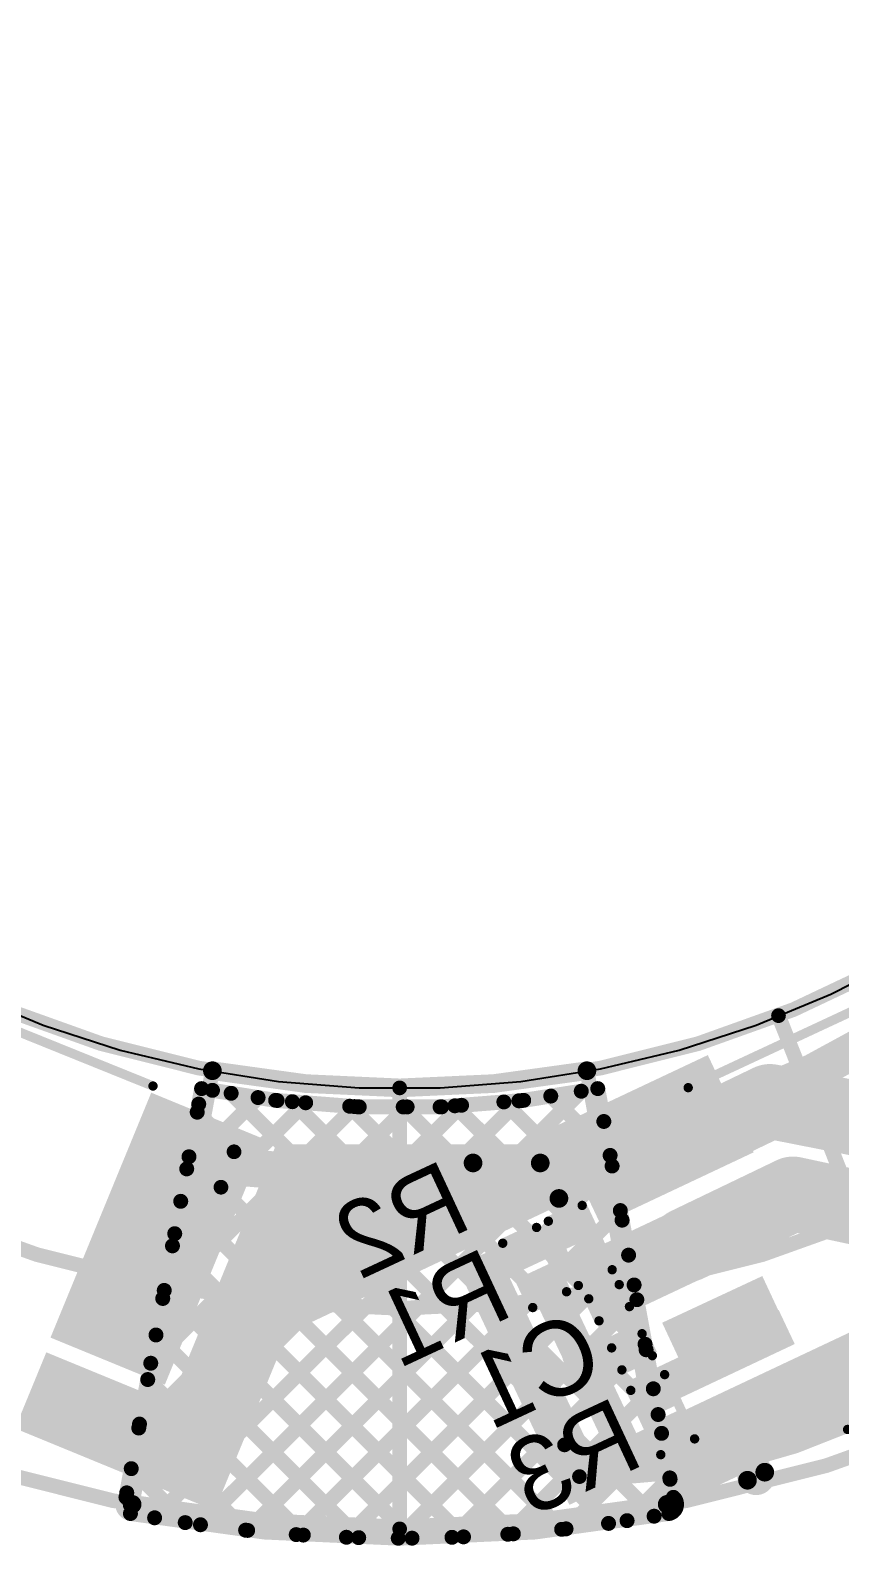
# Model space of a CAD drawing. Header units: millimetres. Extents: x 4.9 to 6.5, y 3.15 to 4.73.
# Drawn here: x 5.499 to 5.932, y 3.146 to 3.958 of the extents above; entities that cross this region are included whole.
import ezdxf

# ---------------------------------------------------------------- set-up
doc = ezdxf.new("R2010")
doc.units = ezdxf.units.MM
doc.header["$MEASUREMENT"] = 0
for name, color, linetype in [('BottomLayer', 5, 'Continuous'), ('BottomOverlay', 54, 'Continuous'), ('BottomPaste', 16, 'Continuous'), ('BottomSolder', 6, 'Continuous'), ('Mechanical1', 6, 'Continuous'), ('Mechanical2', 216, 'Continuous'), ('MultiLayer', 9, 'Continuous'), ('TopLayer', 1, 'Continuous'), ('TopOverlay', 2, 'Continuous'), ('ViaHoleLayer', 16, 'Continuous')]:
    doc.layers.add(name, color=color, linetype=linetype)

# ---------------------------------------------------------------- blocks, each defined once
blk = doc.blocks.new('SOP_8_B_1')
at = {"layer": 'BottomLayer'}
for points in [[(-0.13386, 0.06122), (-0.08268, 0.06122), (-0.13386, 0.08878), (-0.08268, 0.08878)], [(0.08268, 0.06122), (0.13386, 0.06122), (0.08268, 0.08878), (0.13386, 0.08878)], [(-0.13386, 0.01122), (-0.08268, 0.01122), (-0.13386, 0.03878), (-0.08268, 0.03878)], [(0.08268, 0.01122), (0.13386, 0.01122), (0.08268, 0.03878), (0.13386, 0.03878)], [(-0.13386, -0.03878), (-0.08268, -0.03878), (-0.13386, -0.01122), (-0.08268, -0.01122)], [(0.08268, -0.03878), (0.13386, -0.03878), (0.08268, -0.01122), (0.13386, -0.01122)], [(-0.13386, -0.08878), (-0.08268, -0.08878), (-0.13386, -0.06122), (-0.08268, -0.06122)], [(0.08268, -0.08878), (0.13386, -0.08878), (0.08268, -0.06122), (0.13386, -0.06122)]]:
    blk.add_solid(points, dxfattribs=at)
at = {"layer": 'BottomOverlay', "const_width": 0.005}
for points in [[(-0.072, 0.101), (0.077, 0.101)], [(-0.072, -0.101), (0.077, -0.101)]]:
    blk.add_lwpolyline(points, dxfattribs=at)
at = {"layer": 'BottomOverlay'}
for points, const_width in [([(-0.07325, 0.101, 1), (-0.07075, 0.101, 1)], 0.0025), ([(0.07575, 0.101, 1), (0.07825, 0.101, 1)], 0.0025), ([(-0.1219, -0.103, 1), (-0.1321, -0.103, 1)], 0.01), ([(-0.1346, -0.103, 1), (-0.1296, -0.103, 1)], 0.005), ([(-0.1244, -0.103, 1), (-0.1194, -0.103, 1)], 0.005), ([(-0.07325, -0.101, 1), (-0.07075, -0.101, 1)], 0.0025), ([(0.07575, -0.101, 1), (0.07825, -0.101, 1)], 0.0025)]:
    blk.add_lwpolyline(points, format="xyb", close=True, dxfattribs=dict(at, const_width=const_width))
at = {"layer": 'BottomPaste'}
for points in [[(-0.13386, 0.06122), (-0.08268, 0.06122), (-0.13386, 0.08878), (-0.08268, 0.08878)], [(0.08268, 0.06122), (0.13386, 0.06122), (0.08268, 0.08878), (0.13386, 0.08878)], [(-0.13386, 0.01122), (-0.08268, 0.01122), (-0.13386, 0.03878), (-0.08268, 0.03878)], [(0.08268, 0.01122), (0.13386, 0.01122), (0.08268, 0.03878), (0.13386, 0.03878)], [(-0.13386, -0.03878), (-0.08268, -0.03878), (-0.13386, -0.01122), (-0.08268, -0.01122)], [(0.08268, -0.03878), (0.13386, -0.03878), (0.08268, -0.01122), (0.13386, -0.01122)], [(-0.13386, -0.08878), (-0.08268, -0.08878), (-0.13386, -0.06122), (-0.08268, -0.06122)], [(0.08268, -0.08878), (0.13386, -0.08878), (0.08268, -0.06122), (0.13386, -0.06122)]]:
    blk.add_solid(points, dxfattribs=at)
at = {"layer": 'BottomSolder'}
for points in [[(-0.13786, 0.05722), (-0.07868, 0.05722), (-0.13786, 0.09278), (-0.07868, 0.09278)], [(0.07868, 0.05722), (0.13786, 0.05722), (0.07868, 0.09278), (0.13786, 0.09278)], [(-0.13786, 0.00722), (-0.07868, 0.00722), (-0.13786, 0.04278), (-0.07868, 0.04278)], [(0.07868, 0.00722), (0.13786, 0.00722), (0.07868, 0.04278), (0.13786, 0.04278)], [(-0.13786, -0.04278), (-0.07868, -0.04278), (-0.13786, -0.00722), (-0.07868, -0.00722)], [(0.07868, -0.04278), (0.13786, -0.04278), (0.07868, -0.00722), (0.13786, -0.00722)], [(-0.13786, -0.09278), (-0.07868, -0.09278), (-0.13786, -0.05722), (-0.07868, -0.05722)], [(0.07868, -0.09278), (0.13786, -0.09278), (0.07868, -0.05722), (0.13786, -0.05722)]]:
    blk.add_solid(points, dxfattribs=at)
blk = doc.blocks.new('SOP_8_B_2')
at = {"layer": 'BottomLayer'}
for points in [[(-0.13386, 0.06122), (-0.08268, 0.06122), (-0.13386, 0.08878), (-0.08268, 0.08878)], [(0.08268, 0.06122), (0.13386, 0.06122), (0.08268, 0.08878), (0.13386, 0.08878)], [(-0.13386, 0.01122), (-0.08268, 0.01122), (-0.13386, 0.03878), (-0.08268, 0.03878)], [(0.08268, 0.01122), (0.13386, 0.01122), (0.08268, 0.03878), (0.13386, 0.03878)], [(-0.13386, -0.03878), (-0.08268, -0.03878), (-0.13386, -0.01122), (-0.08268, -0.01122)], [(0.08268, -0.03878), (0.13386, -0.03878), (0.08268, -0.01122), (0.13386, -0.01122)], [(-0.13386, -0.08878), (-0.08268, -0.08878), (-0.13386, -0.06122), (-0.08268, -0.06122)], [(0.08268, -0.08878), (0.13386, -0.08878), (0.08268, -0.06122), (0.13386, -0.06122)]]:
    blk.add_solid(points, dxfattribs=at)
at = {"layer": 'BottomOverlay', "const_width": 0.005}
for points in [[(-0.072, 0.101), (0.077, 0.101)], [(-0.072, -0.101), (0.077, -0.101)]]:
    blk.add_lwpolyline(points, dxfattribs=at)
at = {"layer": 'BottomOverlay'}
for points, const_width in [([(-0.07325, 0.101, 1), (-0.07075, 0.101, 1)], 0.0025), ([(0.07575, 0.101, 1), (0.07825, 0.101, 1)], 0.0025), ([(-0.1219, -0.103, 1), (-0.1321, -0.103, 1)], 0.01), ([(-0.1346, -0.103, 1), (-0.1296, -0.103, 1)], 0.005), ([(-0.1244, -0.103, 1), (-0.1194, -0.103, 1)], 0.005), ([(-0.07325, -0.101, 1), (-0.07075, -0.101, 1)], 0.0025), ([(0.07575, -0.101, 1), (0.07825, -0.101, 1)], 0.0025)]:
    blk.add_lwpolyline(points, format="xyb", close=True, dxfattribs=dict(at, const_width=const_width))
at = {"layer": 'BottomPaste'}
for points in [[(-0.13386, 0.06122), (-0.08268, 0.06122), (-0.13386, 0.08878), (-0.08268, 0.08878)], [(0.08268, 0.06122), (0.13386, 0.06122), (0.08268, 0.08878), (0.13386, 0.08878)], [(-0.13386, 0.01122), (-0.08268, 0.01122), (-0.13386, 0.03878), (-0.08268, 0.03878)], [(0.08268, 0.01122), (0.13386, 0.01122), (0.08268, 0.03878), (0.13386, 0.03878)], [(-0.13386, -0.03878), (-0.08268, -0.03878), (-0.13386, -0.01122), (-0.08268, -0.01122)], [(0.08268, -0.03878), (0.13386, -0.03878), (0.08268, -0.01122), (0.13386, -0.01122)], [(-0.13386, -0.08878), (-0.08268, -0.08878), (-0.13386, -0.06122), (-0.08268, -0.06122)], [(0.08268, -0.08878), (0.13386, -0.08878), (0.08268, -0.06122), (0.13386, -0.06122)]]:
    blk.add_solid(points, dxfattribs=at)
at = {"layer": 'BottomSolder'}
for points in [[(-0.13786, 0.05722), (-0.07868, 0.05722), (-0.13786, 0.09278), (-0.07868, 0.09278)], [(0.07868, 0.05722), (0.13786, 0.05722), (0.07868, 0.09278), (0.13786, 0.09278)], [(-0.13786, 0.00722), (-0.07868, 0.00722), (-0.13786, 0.04278), (-0.07868, 0.04278)], [(0.07868, 0.00722), (0.13786, 0.00722), (0.07868, 0.04278), (0.13786, 0.04278)], [(-0.13786, -0.04278), (-0.07868, -0.04278), (-0.13786, -0.00722), (-0.07868, -0.00722)], [(0.07868, -0.04278), (0.13786, -0.04278), (0.07868, -0.00722), (0.13786, -0.00722)], [(-0.13786, -0.09278), (-0.07868, -0.09278), (-0.13786, -0.05722), (-0.07868, -0.05722)], [(0.07868, -0.09278), (0.13786, -0.09278), (0.07868, -0.05722), (0.13786, -0.05722)]]:
    blk.add_solid(points, dxfattribs=at)
blk = doc.blocks.new('R___0201_B_5')
at = {"layer": 'BottomLayer'}
for points in [[(-0.01614, -0.00728), (-0.00551, -0.00728), (-0.01614, 0.00728), (-0.00551, 0.00728)], [(0.00551, -0.00728), (0.01614, -0.00728), (0.00551, 0.00728), (0.01614, 0.00728)]]:
    blk.add_solid(points, dxfattribs=at)
at = {"layer": 'BottomOverlay', "const_width": 0.005}
for points in [[(-0.019, 0.01), (0.019, 0.01)], [(-0.019, -0.01), (-0.019, 0.01)], [(0.019, -0.01), (0.019, 0.01)], [(-0.019, -0.01), (0.019, -0.01)]]:
    blk.add_lwpolyline(points, dxfattribs=at)
at = {"layer": 'BottomOverlay', "const_width": 0.0025}
for points in [[(-0.02025, 0.01, 1), (-0.01775, 0.01, 1)], [(-0.02025, 0.01, 1), (-0.01775, 0.01, 1)], [(0.01775, 0.01, 1), (0.02025, 0.01, 1)], [(0.01775, 0.01, 1), (0.02025, 0.01, 1)], [(-0.02025, -0.01, 1), (-0.01775, -0.01, 1)], [(-0.02025, -0.01, 1), (-0.01775, -0.01, 1)], [(0.01775, -0.01, 1), (0.02025, -0.01, 1)], [(0.01775, -0.01, 1), (0.02025, -0.01, 1)]]:
    blk.add_lwpolyline(points, format="xyb", close=True, dxfattribs=at)
at = {"layer": 'BottomPaste'}
for points in [[(-0.01614, -0.00728), (-0.00551, -0.00728), (-0.01614, 0.00728), (-0.00551, 0.00728)], [(0.00551, -0.00728), (0.01614, -0.00728), (0.00551, 0.00728), (0.01614, 0.00728)]]:
    blk.add_solid(points, dxfattribs=at)
at = {"layer": 'BottomSolder'}
for points in [[(-0.02014, -0.01128), (-0.00151, -0.01128), (-0.02014, 0.01128), (-0.00151, 0.01128)], [(0.00151, -0.01128), (0.02014, -0.01128), (0.00151, 0.01128), (0.02014, 0.01128)]]:
    blk.add_solid(points, dxfattribs=at)
blk = doc.blocks.new('R___0201_B_6')
at = {"layer": 'BottomLayer'}
for points in [[(-0.01614, -0.00728), (-0.00551, -0.00728), (-0.01614, 0.00728), (-0.00551, 0.00728)], [(0.00551, -0.00728), (0.01614, -0.00728), (0.00551, 0.00728), (0.01614, 0.00728)]]:
    blk.add_solid(points, dxfattribs=at)
at = {"layer": 'BottomOverlay', "const_width": 0.005}
for points in [[(0.019, 0.01), (-0.019, 0.01)], [(-0.019, 0.01), (-0.019, -0.01)], [(0.019, 0.01), (0.019, -0.01)], [(0.019, -0.01), (-0.019, -0.01)]]:
    blk.add_lwpolyline(points, dxfattribs=at)
at = {"layer": 'BottomOverlay', "const_width": 0.0025}
for points in [[(-0.02025, 0.01, 1), (-0.01775, 0.01, 1)], [(-0.02025, 0.01, 1), (-0.01775, 0.01, 1)], [(0.01775, 0.01, 1), (0.02025, 0.01, 1)], [(0.01775, 0.01, 1), (0.02025, 0.01, 1)], [(-0.02025, -0.01, 1), (-0.01775, -0.01, 1)], [(-0.02025, -0.01, 1), (-0.01775, -0.01, 1)], [(0.01775, -0.01, 1), (0.02025, -0.01, 1)], [(0.01775, -0.01, 1), (0.02025, -0.01, 1)]]:
    blk.add_lwpolyline(points, format="xyb", close=True, dxfattribs=at)
at = {"layer": 'BottomPaste'}
for points in [[(-0.01614, -0.00728), (-0.00551, -0.00728), (-0.01614, 0.00728), (-0.00551, 0.00728)], [(0.00551, -0.00728), (0.01614, -0.00728), (0.00551, 0.00728), (0.01614, 0.00728)]]:
    blk.add_solid(points, dxfattribs=at)
at = {"layer": 'BottomSolder'}
for points in [[(-0.02014, -0.01128), (-0.00151, -0.01128), (-0.02014, 0.01128), (-0.00151, 0.01128)], [(0.00151, -0.01128), (0.02014, -0.01128), (0.00151, 0.01128), (0.02014, 0.01128)]]:
    blk.add_solid(points, dxfattribs=at)
blk = doc.blocks.new('R___0201_B_7')
at = {"layer": 'BottomLayer'}
for points in [[(-0.01614, -0.00728), (-0.00551, -0.00728), (-0.01614, 0.00728), (-0.00551, 0.00728)], [(0.00551, -0.00728), (0.01614, -0.00728), (0.00551, 0.00728), (0.01614, 0.00728)]]:
    blk.add_solid(points, dxfattribs=at)
at = {"layer": 'BottomOverlay', "const_width": 0.005}
for points in [[(0.019, 0.01), (-0.019, 0.01)], [(-0.019, 0.01), (-0.019, -0.01)], [(0.019, 0.01), (0.019, -0.01)], [(0.019, -0.01), (-0.019, -0.01)]]:
    blk.add_lwpolyline(points, dxfattribs=at)
at = {"layer": 'BottomOverlay', "const_width": 0.0025}
for points in [[(-0.02025, 0.01, 1), (-0.01775, 0.01, 1)], [(-0.02025, 0.01, 1), (-0.01775, 0.01, 1)], [(0.01775, 0.01, 1), (0.02025, 0.01, 1)], [(0.01775, 0.01, 1), (0.02025, 0.01, 1)], [(-0.02025, -0.01, 1), (-0.01775, -0.01, 1)], [(-0.02025, -0.01, 1), (-0.01775, -0.01, 1)], [(0.01775, -0.01, 1), (0.02025, -0.01, 1)], [(0.01775, -0.01, 1), (0.02025, -0.01, 1)]]:
    blk.add_lwpolyline(points, format="xyb", close=True, dxfattribs=at)
at = {"layer": 'BottomPaste'}
for points in [[(-0.01614, -0.00728), (-0.00551, -0.00728), (-0.01614, 0.00728), (-0.00551, 0.00728)], [(0.00551, -0.00728), (0.01614, -0.00728), (0.00551, 0.00728), (0.01614, 0.00728)]]:
    blk.add_solid(points, dxfattribs=at)
at = {"layer": 'BottomSolder'}
for points in [[(-0.02014, -0.01128), (-0.00151, -0.01128), (-0.02014, 0.01128), (-0.00151, 0.01128)], [(0.00151, -0.01128), (0.02014, -0.01128), (0.00151, 0.01128), (0.02014, 0.01128)]]:
    blk.add_solid(points, dxfattribs=at)
blk = doc.blocks.new('CAP_0201_B_14')
at = {"layer": 'BottomLayer'}
for points in [[(-0.01772, -0.00591), (-0.00591, -0.00591), (-0.01772, 0.00591), (-0.00591, 0.00591)], [(0.00591, -0.00591), (0.01772, -0.00591), (0.00591, 0.00591), (0.01772, 0.00591)]]:
    blk.add_solid(points, dxfattribs=at)
at = {"layer": 'BottomOverlay', "const_width": 0.005}
for points in [[(-0.021, 0.009), (-0.008, 0.009)], [(-0.021, -0.009), (-0.021, 0.009)], [(0.008, 0.009), (0.021, 0.009)], [(0.021, -0.009), (0.021, 0.009)], [(-0.021, -0.009), (-0.008, -0.009)], [(0.008, -0.009), (0.021, -0.009)]]:
    blk.add_lwpolyline(points, dxfattribs=at)
at = {"layer": 'BottomOverlay', "const_width": 0.0025}
for points in [[(-0.02225, 0.009, 1), (-0.01975, 0.009, 1)], [(-0.02225, 0.009, 1), (-0.01975, 0.009, 1)], [(-0.00925, 0.009, 1), (-0.00675, 0.009, 1)], [(0.00675, 0.009, 1), (0.00925, 0.009, 1)], [(0.01975, 0.009, 1), (0.02225, 0.009, 1)], [(0.01975, 0.009, 1), (0.02225, 0.009, 1)], [(-0.02225, -0.009, 1), (-0.01975, -0.009, 1)], [(-0.02225, -0.009, 1), (-0.01975, -0.009, 1)], [(-0.00925, -0.009, 1), (-0.00675, -0.009, 1)], [(0.00675, -0.009, 1), (0.00925, -0.009, 1)], [(0.01975, -0.009, 1), (0.02225, -0.009, 1)], [(0.01975, -0.009, 1), (0.02225, -0.009, 1)]]:
    blk.add_lwpolyline(points, format="xyb", close=True, dxfattribs=at)
at = {"layer": 'BottomPaste'}
for points in [[(-0.01772, -0.00591), (-0.00591, -0.00591), (-0.01772, 0.00591), (-0.00591, 0.00591)], [(0.00591, -0.00591), (0.01772, -0.00591), (0.00591, 0.00591), (0.01772, 0.00591)]]:
    blk.add_solid(points, dxfattribs=at)
at = {"layer": 'BottomSolder'}
for points in [[(-0.01988, -0.00807), (-0.00374, -0.00807), (-0.01988, 0.00807), (-0.00374, 0.00807)], [(0.00374, -0.00807), (0.01988, -0.00807), (0.00374, 0.00807), (0.01988, 0.00807)]]:
    blk.add_solid(points, dxfattribs=at)

msp = doc.modelspace()

# ---------------------------------------------------------------- linework, layer by layer
at = {"layer": 'BottomLayer', "const_width": 0.04}
for points in [[(5.82899, 3.35243), (5.89463, 3.384)], [(5.89463, 3.384), (5.98368, 3.36643)], [(5.85012, 3.30712), (5.90693, 3.33444)], [(5.90693, 3.33444), (5.99088, 3.31647)]]:
    msp.add_lwpolyline(points, dxfattribs=at)
at = {"layer": 'BottomLayer'}
for points, const_width in [([(5.88463, 3.384, 1), (5.90463, 3.384, 1)], 0.02), ([(5.88463, 3.384, 1), (5.90463, 3.384, 1)], 0.02), ([(5.81899, 3.35243, 1), (5.83899, 3.35243, 1)], 0.02), ([(5.60369, 3.357, 1), (5.61156, 3.357, 1)], 0.00787), ([(5.89693, 3.33444, 1), (5.91693, 3.33444, 1)], 0.02), ([(5.89693, 3.33444, 1), (5.91693, 3.33444, 1)], 0.02), ([(5.59669, 3.338, 1), (5.60456, 3.338, 1)], 0.00787), ([(5.84012, 3.30712, 1), (5.86012, 3.30712, 1)], 0.02), ([(5.78069, 3.2, 1), (5.78856, 3.2, 1)], 0.00787), ([(5.78869, 3.183, 1), (5.79656, 3.183, 1)], 0.00787)]:
    msp.add_lwpolyline(points, format="xyb", close=True, dxfattribs=dict(at, const_width=const_width))
for points in [[(5.80395, 3.31804), (5.88593, 3.35671), (5.77938, 3.37011), (5.86137, 3.40879)], [(5.62455, 3.36346), (5.56328, 3.38865), (5.57059, 3.23227), (5.50933, 3.25746)], [(5.6254, 3.25456), (5.80593, 3.33971), (5.60869, 3.28999), (5.78922, 3.37515)], [(5.63022, 3.36092), (5.56505, 3.20247), (5.67098, 3.34415), (5.60582, 3.1857)], [(5.63022, 3.33), (5.78063, 3.33), (5.63022, 3.361), (5.78063, 3.361)], [(5.64763, 3.304), (5.69863, 3.304), (5.64763, 3.34), (5.69863, 3.34)], [(5.80295, 3.26304), (5.88493, 3.30171), (5.78623, 3.29847), (5.86822, 3.33715)], [(5.7337, 3.28136), (5.79927, 3.31228), (5.72701, 3.29554), (5.79258, 3.32647)], [(5.72701, 3.29554), (5.78724, 3.16786), (5.74776, 3.30533), (5.80798, 3.17764)], [(5.80809, 3.23694), (5.78039, 3.29566), (5.79173, 3.22922), (5.76403, 3.28794)], [(5.82594, 3.21534), (5.90792, 3.25401), (5.81736, 3.23353), (5.89934, 3.27221)], [(5.79123, 3.22964), (5.83406, 3.24984), (5.78351, 3.246), (5.82634, 3.2662)], [(5.84543, 3.16813), (5.96591, 3.22496), (5.82663, 3.208), (5.9471, 3.26483)], [(5.614, 3.20561), (5.50709, 3.24957), (5.59724, 3.16484), (5.49033, 3.20881)], [(5.83025, 3.19102), (5.80124, 3.25252), (5.81389, 3.1833), (5.78488, 3.2448)], [(5.81339, 3.18372), (5.85622, 3.20392), (5.80643, 3.19847), (5.84926, 3.21868)]]:
    msp.add_solid(points, dxfattribs=at)
at = {"layer": 'BottomOverlay', "const_width": 0.01}
for points in [[(5.73563, 3.351), (5.77163, 3.351)], [(5.77163, 3.351), (5.78163, 3.332)]]:
    msp.add_lwpolyline(points, dxfattribs=at)
at = {"layer": 'BottomOverlay', "const_width": 0.005}
for points in [[(5.73313, 3.351, 1), (5.73813, 3.351, 1)], [(5.76913, 3.351, 1), (5.77413, 3.351, 1)], [(5.76913, 3.351, 1), (5.77413, 3.351, 1)], [(5.77913, 3.332, 1), (5.78413, 3.332, 1)]]:
    msp.add_lwpolyline(points, format="xyb", close=True, dxfattribs=at)
at = {"layer": 'Mechanical1'}
for points, const_width in [([(6.36563, 3.9424, 1), (5.02704, 3.9424, 1)], 0.00787), ([(6.36563, 3.9424, 1), (5.02704, 3.9424, 1)], 0.00787), ([(5.89726, 3.42992, 1), (5.90119, 3.42992, 1)], 0.00394), ([(5.89726, 3.42992, 1), (5.90119, 3.42992, 1)], 0.00394), ([(5.59354, 3.40042, 1), (5.59854, 3.40042, 1)], 0.005), ([(5.59408, 3.40042, 1), (5.59801, 3.40042, 1)], 0.00394), ([(5.59408, 3.40042, 1), (5.59801, 3.40042, 1)], 0.00394), ([(5.79413, 3.40042, 1), (5.79913, 3.40042, 1)], 0.005), ([(5.79466, 3.40042, 1), (5.7986, 3.40042, 1)], 0.00394), ([(5.79466, 3.40042, 1), (5.7986, 3.40042, 1)], 0.00394), ([(5.69437, 3.39122, 1), (5.6983, 3.39122, 1)], 0.00394), ([(5.69437, 3.39122, 1), (5.6983, 3.39122, 1)], 0.00394), ([(5.55056, 3.16814, 1), (5.55556, 3.16814, 1)], 0.005), ([(5.55109, 3.16814, 1), (5.55503, 3.16814, 1)], 0.00394), ([(5.55109, 3.16814, 1), (5.55503, 3.16814, 1)], 0.00394), ([(5.83711, 3.16814, 1), (5.84211, 3.16814, 1)], 0.005), ([(5.83764, 3.16814, 1), (5.84158, 3.16814, 1)], 0.00394), ([(5.83764, 3.16814, 1), (5.84158, 3.16814, 1)], 0.00394), ([(5.69437, 3.155, 1), (5.6983, 3.155, 1)], 0.00394), ([(5.69437, 3.155, 1), (5.6983, 3.155, 1)], 0.00394)]:
    msp.add_lwpolyline(points, format="xyb", close=True, dxfattribs=dict(at, const_width=const_width))
at = {"layer": 'Mechanical1', "const_width": 0.00787}
for points in [[(5.89922, 3.42992), (5.98618, 3.21029)], [(5.89922, 3.42992), (5.98618, 3.21029)], [(5.55306, 3.16814), (5.59604, 3.40042)], [(5.55306, 3.16814), (5.59604, 3.40042)], [(5.79663, 3.40042), (5.83961, 3.16814)], [(5.79663, 3.40042), (5.83961, 3.16814)], [(5.69634, 3.155), (5.69634, 3.39122)], [(5.69634, 3.155), (5.69634, 3.39122)]]:
    msp.add_lwpolyline(points, dxfattribs=at)
at = {"layer": 'Mechanical1', "const_width": 0.01}
for points in [[(5.79663, 3.40042, -0.091744), (5.59604, 3.40042)], [(5.83961, 3.16814, -0.091745), (5.55306, 3.16814)]]:
    msp.add_lwpolyline(points, format="xyb", dxfattribs=at)
at = {"layer": 'Mechanical2', "const_width": 0.00787}
for points in [[(6.48374, 3.9424, 1), (4.90893, 3.9424, 1)], [(6.24752, 3.9424, 1), (5.14515, 3.9424, 1)]]:
    msp.add_lwpolyline(points, format="xyb", close=True, dxfattribs=at)
at = {"layer": 'MultiLayer'}
for p, q in [((5.92727, 3.44146), (5.96586, 3.46113)), ((5.4654, 3.44146), (5.50542, 3.42489)), ((5.88726, 3.42489), (5.92727, 3.44146)), ((5.50542, 3.42489), (5.54661, 3.41151)), ((5.84606, 3.41151), (5.88726, 3.42489)), ((5.54661, 3.41151), (5.58872, 3.40139)), ((5.80395, 3.40139), (5.84606, 3.41151)), ((5.58872, 3.40139), (5.6315, 3.39462)), ((5.76117, 3.39462), (5.80395, 3.40139)), ((5.6315, 3.39462), (5.67468, 3.39122)), ((5.71799, 3.39122), (5.76117, 3.39462)), ((5.67468, 3.39122), (5.69634, 3.39122)), ((5.69634, 3.39122), (5.71799, 3.39122))]:
    msp.add_line(p, q, dxfattribs=at)
at = {"layer": 'MultiLayer', "const_width": 0.00787}
for points in [[(5.60369, 3.357, 1), (5.61156, 3.357, 1)], [(5.59669, 3.338, 1), (5.60456, 3.338, 1)], [(5.78069, 3.2, 1), (5.78856, 3.2, 1)], [(5.78869, 3.183, 1), (5.79656, 3.183, 1)]]:
    msp.add_lwpolyline(points, format="xyb", close=True, dxfattribs=at)
at = {"layer": 'TopLayer', "const_width": 0.02}
for points in [[(5.96463, 3.425, -0.170287), (5.60663, 3.349)], [(6.02674, 3.28194, -0.219569), (5.79255, 3.1896)]]:
    msp.add_lwpolyline(points, format="xyb", dxfattribs=at)
at = {"layer": 'TopLayer'}
for points, const_width in [([(5.60369, 3.357, 1), (5.61156, 3.357, 1)], 0.00787), ([(5.60163, 3.349, 1), (5.61163, 3.349, 1)], 0.01), ([(5.59669, 3.338, 1), (5.60456, 3.338, 1)], 0.00787), ([(5.78069, 3.2, 1), (5.78856, 3.2, 1)], 0.00787), ([(5.78755, 3.1896, 1), (5.79755, 3.1896, 1)], 0.01), ([(5.78869, 3.183, 1), (5.79656, 3.183, 1)], 0.00787)]:
    msp.add_lwpolyline(points, format="xyb", close=True, dxfattribs=dict(at, const_width=const_width))
for points in [[(5.5874, 3.33381), (5.6046, 3.32572), (5.60399, 3.36906), (5.62119, 3.36097)], [(5.78861, 3.17045), (5.8045, 3.17767), (5.77247, 3.20595), (5.78836, 3.21318)]]:
    msp.add_solid(points, dxfattribs=at)
at = {"layer": 'TopOverlay', "const_width": 0.008}
for points in [[(5.54974, 3.1719), (5.59025, 3.39083)], [(5.56509, 3.16093), (5.79359, 3.38943)], [(5.56509, 3.16093), (5.79359, 3.38943)], [(5.58872, 3.38254), (5.59608, 3.38991)], [(5.59025, 3.39083), (5.62991, 3.38455)], [(5.76276, 3.38455), (5.80242, 3.39083)], [(5.80242, 3.39083), (5.84294, 3.1719)], [(5.55018, 3.1743), (5.76019, 3.38431)], [(5.55661, 3.20901), (5.72949, 3.3819)], [(5.56303, 3.24372), (5.70033, 3.38102)], [(5.56945, 3.27842), (5.67221, 3.38119)], [(5.57587, 3.31313), (5.64599, 3.38325)], [(5.58229, 3.34784), (5.6205, 3.38604)], [(5.60608, 3.38832), (5.83261, 3.16179)], [(5.6307, 3.38445), (5.67388, 3.38106)], [(5.63887, 3.38381), (5.84115, 3.18153)], [(5.66957, 3.38139), (5.83473, 3.21624)], [(5.67468, 3.38102), (5.71799, 3.38102)], [(5.69823, 3.38102), (5.82831, 3.25094)], [(5.71879, 3.38106), (5.76197, 3.38445)], [(5.72592, 3.38162), (5.82189, 3.28565)], [(5.75214, 3.38368), (5.81546, 3.32036)], [(5.77726, 3.38684), (5.80904, 3.35506)], [(5.58791, 3.3782), (5.80819, 3.15792)], [(5.58965, 3.1572), (5.80568, 3.37323)], [(5.5835, 3.35433), (5.78308, 3.15475)], [(5.61491, 3.15418), (5.8101, 3.34936)], [(5.57908, 3.33047), (5.75722, 3.15233)], [(5.64094, 3.15192), (5.81451, 3.3255)], [(5.57466, 3.3066), (5.73054, 3.15072)], [(5.6678, 3.1505), (5.81893, 3.30163)], [(5.57025, 3.28273), (5.70296, 3.15001)], [(5.69557, 3.14999), (5.82335, 3.27776)], [(5.56583, 3.25886), (5.6744, 3.15029)], [(5.72435, 3.15048), (5.82776, 3.25389)], [(5.56141, 3.23499), (5.64474, 3.15167)], [(5.75426, 3.1521), (5.83218, 3.23003)], [(5.557, 3.21113), (5.61383, 3.15429)], [(5.78545, 3.15501), (5.8366, 3.20616)], [(5.55258, 3.18726), (5.58149, 3.15835)], [(5.81812, 3.1594), (5.84101, 3.18229)]]:
    msp.add_lwpolyline(points, dxfattribs=at)
at = {"layer": 'TopOverlay', "const_width": 0.004}
for points in [[(5.58825, 3.39083, 1), (5.59225, 3.39083, 1)], [(5.58825, 3.39083, 1), (5.59225, 3.39083, 1)], [(5.59408, 3.38991, 1), (5.59808, 3.38991, 1)], [(5.79159, 3.38943, 1), (5.79559, 3.38943, 1)], [(5.79159, 3.38943, 1), (5.79559, 3.38943, 1)], [(5.80042, 3.39083, 1), (5.80442, 3.39083, 1)], [(5.80042, 3.39083, 1), (5.80442, 3.39083, 1)], [(5.58672, 3.38254, 1), (5.59072, 3.38254, 1)], [(5.60408, 3.38832, 1), (5.60808, 3.38832, 1)], [(5.6185, 3.38604, 1), (5.6225, 3.38604, 1)], [(5.62791, 3.38455, 1), (5.63191, 3.38455, 1)], [(5.6287, 3.38445, 1), (5.6327, 3.38445, 1)], [(5.63687, 3.38381, 1), (5.64087, 3.38381, 1)], [(5.64399, 3.38325, 1), (5.64799, 3.38325, 1)], [(5.66757, 3.38139, 1), (5.67157, 3.38139, 1)], [(5.67021, 3.38119, 1), (5.67421, 3.38119, 1)], [(5.67188, 3.38106, 1), (5.67588, 3.38106, 1)], [(5.67268, 3.38102, 1), (5.67668, 3.38102, 1)], [(5.69623, 3.38102, 1), (5.70023, 3.38102, 1)], [(5.69833, 3.38102, 1), (5.70233, 3.38102, 1)], [(5.71599, 3.38102, 1), (5.71999, 3.38102, 1)], [(5.71679, 3.38106, 1), (5.72079, 3.38106, 1)], [(5.72392, 3.38162, 1), (5.72792, 3.38162, 1)], [(5.72749, 3.3819, 1), (5.73149, 3.3819, 1)], [(5.75014, 3.38368, 1), (5.75414, 3.38368, 1)], [(5.75819, 3.38431, 1), (5.76219, 3.38431, 1)], [(5.75997, 3.38445, 1), (5.76397, 3.38445, 1)], [(5.76076, 3.38455, 1), (5.76476, 3.38455, 1)], [(5.77526, 3.38684, 1), (5.77926, 3.38684, 1)], [(5.58591, 3.3782, 1), (5.58991, 3.3782, 1)], [(5.80368, 3.37323, 1), (5.80768, 3.37323, 1)], [(5.5815, 3.35433, 1), (5.5855, 3.35433, 1)], [(5.80704, 3.35506, 1), (5.81104, 3.35506, 1)], [(5.8081, 3.34936, 1), (5.8121, 3.34936, 1)], [(5.58029, 3.34784, 1), (5.58429, 3.34784, 1)], [(5.57708, 3.33047, 1), (5.58108, 3.33047, 1)], [(5.81251, 3.3255, 1), (5.81651, 3.3255, 1)], [(5.81346, 3.32036, 1), (5.81746, 3.32036, 1)], [(5.57387, 3.31313, 1), (5.57787, 3.31313, 1)], [(5.57266, 3.3066, 1), (5.57666, 3.3066, 1)], [(5.81693, 3.30163, 1), (5.82093, 3.30163, 1)], [(5.81989, 3.28565, 1), (5.82389, 3.28565, 1)], [(5.56745, 3.27842, 1), (5.57145, 3.27842, 1)], [(5.56825, 3.28273, 1), (5.57225, 3.28273, 1)], [(5.82135, 3.27776, 1), (5.82535, 3.27776, 1)], [(5.56383, 3.25886, 1), (5.56783, 3.25886, 1)], [(5.82576, 3.25389, 1), (5.82976, 3.25389, 1)], [(5.56103, 3.24372, 1), (5.56503, 3.24372, 1)], [(5.82631, 3.25094, 1), (5.83031, 3.25094, 1)], [(5.55941, 3.23499, 1), (5.56341, 3.23499, 1)], [(5.83018, 3.23003, 1), (5.83418, 3.23003, 1)], [(5.555, 3.21113, 1), (5.559, 3.21113, 1)], [(5.83273, 3.21624, 1), (5.83673, 3.21624, 1)], [(5.55461, 3.20901, 1), (5.55861, 3.20901, 1)], [(5.8346, 3.20616, 1), (5.8386, 3.20616, 1)], [(5.55058, 3.18726, 1), (5.55458, 3.18726, 1)], [(5.83901, 3.18229, 1), (5.84301, 3.18229, 1)], [(5.83915, 3.18153, 1), (5.84315, 3.18153, 1)], [(5.54774, 3.1719, 1), (5.55174, 3.1719, 1)], [(5.54774, 3.1719, 1), (5.55174, 3.1719, 1)], [(5.54818, 3.1743, 1), (5.55218, 3.1743, 1)], [(5.84094, 3.1719, 1), (5.84494, 3.1719, 1)], [(5.84094, 3.1719, 1), (5.84494, 3.1719, 1)], [(5.55015, 3.16321, 1), (5.55415, 3.16321, 1)], [(5.55015, 3.16321, 1), (5.55415, 3.16321, 1)], [(5.83852, 3.16321, 1), (5.84252, 3.16321, 1)], [(5.83852, 3.16321, 1), (5.84252, 3.16321, 1)], [(5.84263, 3.16814, 1), (5.84663, 3.16814, 1)], [(5.84263, 3.16814, 1), (5.84663, 3.16814, 1)], [(5.56309, 3.16093, 1), (5.56709, 3.16093, 1)], [(5.56309, 3.16093, 1), (5.56709, 3.16093, 1)], [(5.57949, 3.15835, 1), (5.58349, 3.15835, 1)], [(5.58765, 3.1572, 1), (5.59165, 3.1572, 1)], [(5.61183, 3.15429, 1), (5.61583, 3.15429, 1)], [(5.61291, 3.15418, 1), (5.61691, 3.15418, 1)], [(5.78108, 3.15475, 1), (5.78508, 3.15475, 1)], [(5.78345, 3.15501, 1), (5.78745, 3.15501, 1)], [(5.80619, 3.15792, 1), (5.81019, 3.15792, 1)], [(5.81612, 3.1594, 1), (5.82012, 3.1594, 1)], [(5.83061, 3.16179, 1), (5.83461, 3.16179, 1)], [(5.63894, 3.15192, 1), (5.64294, 3.15192, 1)], [(5.64274, 3.15167, 1), (5.64674, 3.15167, 1)], [(5.6658, 3.1505, 1), (5.6698, 3.1505, 1)], [(5.6724, 3.15029, 1), (5.6764, 3.15029, 1)], [(5.69357, 3.14999, 1), (5.69757, 3.14999, 1)], [(5.70096, 3.15001, 1), (5.70496, 3.15001, 1)], [(5.72235, 3.15048, 1), (5.72635, 3.15048, 1)], [(5.72854, 3.15072, 1), (5.73254, 3.15072, 1)], [(5.75226, 3.1521, 1), (5.75626, 3.1521, 1)], [(5.75522, 3.15233, 1), (5.75922, 3.15233, 1)]]:
    msp.add_lwpolyline(points, format="xyb", close=True, dxfattribs=at)
at = {"layer": 'TopOverlay', "const_width": 0.008}
for points in [[(5.55215, 3.16321, -0.624858), (5.54974, 3.1719)], [(5.84294, 3.1719, -0.214756), (5.84463, 3.16814)], [(5.84052, 3.16321, -0.091745), (5.55215, 3.16321)], [(5.84463, 3.16814, -0.361581), (5.84052, 3.16321)]]:
    msp.add_lwpolyline(points, format="xyb", dxfattribs=at)
at = {"layer": 'ViaHoleLayer', "const_width": 0.00394}
for points in [[(5.60566, 3.357, 1), (5.6096, 3.357, 1)], [(5.59866, 3.338, 1), (5.6026, 3.338, 1)], [(5.78266, 3.2, 1), (5.7866, 3.2, 1)], [(5.79066, 3.183, 1), (5.7946, 3.183, 1)]]:
    msp.add_lwpolyline(points, format="xyb", close=True, dxfattribs=at)

# ---------------------------------------------------------------- block references
for name, p, rotation in [('SOP_8_B_2', (5.455, 3.32741), 338), ('SOP_8_B_1', (5.95881, 3.33022), 25), ('R___0201_B_6', (5.79305, 3.30681), 115), ('R___0201_B_7', (5.76863, 3.295), 115), ('CAP_0201_B_14', (5.81463, 3.263), 295.0000000000001), ('R___0201_B_5', (5.8372, 3.21619), 295.0000000000001)]:
    msp.add_blockref(name, p, dxfattribs=dict(rotation=rotation))

# ---------------------------------------------------------------- texts
at = {"layer": 'BottomOverlay', "text_generation_flag": 2}
for s, p in [('R2', (5.73663, 3.317)), ('R1', (5.75863, 3.27)), ('C1', (5.80809, 3.23694)), ('R3', (5.82863, 3.19))]:
    msp.add_text(s, height=0.04, rotation=25, dxfattribs=at).set_placement(p)

doc.saveas('drawing.dxf')
